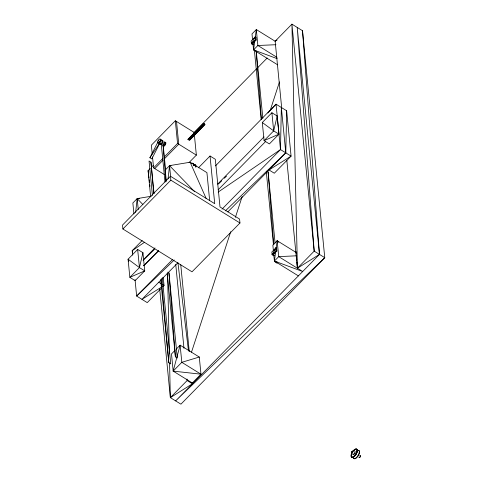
<?xml version="1.0" encoding="UTF-8"?>
<svg xmlns="http://www.w3.org/2000/svg" width="483" height="483" viewBox="0 0 483 483"><rect width="100%" height="100%" fill="white"/><g stroke="black" fill="none" stroke-linecap="round" stroke-linejoin="round"><path stroke-width="0.72" d="M203.409 123.539L203.748 123.883L203.409 123.539L187.603 139.641M204.055 124.373L204.394 124.717L204.067 124.366L188.762 139.949M204.315 123.763L203.953 123.467L204.303 123.793L189.01 139.364M204.593 124.294L204.943 124.626L204.605 124.282L189.324 139.847M222.011 209.139L280.49 149.579L281.341 107.474L285.791 152.863L227.837 211.886M215.448 165.898L276.041 104.189L286.63 110.752L285.791 152.863L225.374 210.878M135.626 212.454L137.178 198.598L151.155 196.285M168.072 178.764L169.539 165.639L190.139 162.234L206.923 172.636L209.67 200.686M352.711 452.408L352.681 452.559A1.697 1.316 66 0 1 352.632 452.788M277.689 64.849L253.557 49.894L254.831 40.451M255.229 37.547L256.31 29.56L275.358 41.369M298.385 275.902L274.404 261.043L275.678 251.607M276.071 248.697L277.157 240.715L296.085 252.446M251.426 43.772L255.501 39.618L255.235 36.895L251.426 43.772L252.567 43.687L255.501 39.618L255.893 37.306L255.235 36.895L251.16 41.049L251.426 43.772L253.219 44.883M272.116 254.734L276.191 250.586L275.92 247.864L272.116 254.734L273.251 254.656L276.191 250.586L276.578 248.268L275.92 247.864L271.844 252.011L272.116 254.734L273.903 255.845M128.78 261.345L128.073 259.202L139.442 267.594L144.731 270.872L129.855 277.357L139.442 267.594L142.95 252.712L137.661 249.433L128.073 259.202L129.855 277.357L135.143 280.635L144.731 270.872L142.95 252.712M262.305 122.495L273.674 130.887L278.963 134.165L264.086 140.656L273.674 130.887L277.182 116.011L271.893 112.732L262.305 122.495L264.086 140.656L269.369 143.934L278.963 134.165L277.182 116.011M176.06 349.3L180.123 345.164L181.807 362.322L200.97 374.198L173.174 371.113L180.123 345.164L199.286 357.04L200.97 374.198L192.343 382.989L173.174 371.113L171.495 353.948L175.045 350.332M351.835 451.72L351.539 452.662L351.938 452.873L352.934 451.225M191.51 352.149L230.711 231.725M235.378 217.386L242.146 196.599M270.154 110.577L279.488 81.905M159.927 142.95L151.813 158.931L149.899 157.748L157.681 142.431M149.899 157.748L159.849 142.902M253.98 38.64L255.235 36.895M274.241 250.188L275.92 247.864M267.866 113.028L276.041 104.189L280.49 149.579L291.08 156.142L274.302 173.228L269.013 169.956L291.08 156.142L286.63 110.752M189.064 162.542L196.358 155.115L194.13 132.42L175.335 120.756L151.36 145.172L152.223 153.962M255.893 37.306L256.159 40.029L252.567 43.687L253.581 44.581M277.145 58.648L253.557 49.894L257.868 45.499L275.926 44.714M150.666 196.859L148.094 170.638L150.195 168.507M151.239 167.438L153.34 165.301M281.692 107.908L275.153 41.242L291.931 24.15L302.509 30.707L324.763 257.68L180.926 404.174L170.354 397.618L159.704 288.997M164.208 174.454L153.588 167.873L162.97 158.321M164.009 157.259L177.563 143.457L175.335 120.756M154.765 168.603L163.103 160.108M164.667 158.521L178.74 144.188L176.512 121.487M193.955 132.602L256.654 68.743M257.705 67.674L267.19 58.014M188.66 139.032L202.383 125.061M188.467 139.448L203.748 123.883M189.094 140.293L204.394 124.717M189.662 140.191L204.943 124.626M210.039 156.009L214.712 203.669L170.463 176.247L122.513 225.078L122.899 228.99L192.011 271.826L239.96 222.995L239.574 219.077L220 206.947L215.327 159.287L210.039 156.009L198.447 167.812M122.899 228.99L170.843 180.165L170.463 176.247M142.213 240.486L132.203 250.677L132.644 255.145M143.457 259.661L154.983 247.918M217.616 184.132L264.002 136.888M143.638 265.722L158.424 250.665M218.087 189.904L265.602 141.513M172.485 259.582L136.653 296.067L147.243 302.63L161.425 288.188M177.78 262.867L141.954 299.351L161.521 287.095M163 286.582L164.051 285.513L163.248 277.327M278.751 242.273L277.157 240.715L272.841 245.104L273.408 250.9M276.578 248.268L276.85 250.997L273.251 254.656L274.266 255.549M277.157 240.715L278.715 256.648L302.696 271.506L274.404 261.043L278.715 256.648L296.653 255.791M173.174 371.113L181.807 362.322L199.286 357.04M169.575 362.968L170.354 397.618L187.132 380.532L186.987 379.028M286.83 160.35L297.407 268.222L314.192 251.13L297.22 27.428L319.48 254.408L175.637 400.896L324.763 257.68L314.192 251.13L291.931 24.15L297.407 268.222L319.48 254.408L302.509 30.707M351.829 451.72L352.717 452.263L351.829 451.738L352.53 451.013L352.922 451.249M143.692 265.789L158.629 250.925M218.467 184.005L221.691 180.859M224.378 178.239L226.527 176.144M143.119 260.313L154.524 249.349M174.212 260.005L136.653 296.067L135.047 279.699M144.665 242.182L132.203 250.677L132.65 252.893M218.189 192.059L280.49 149.579M162.789 286.304L164.051 285.513L158.762 282.235M275.153 41.242L277.043 40.059M170.354 397.618L192.421 383.804L192.276 382.307M171.018 165.729L169.539 165.639L165.222 170.034L166.297 180.962M139.4 198.736L137.178 198.598L132.861 202.993L133.936 213.921M255.501 39.618L256.159 40.029M276.922 57.308L257.868 45.499L256.31 29.56L251.993 33.955L252.561 39.751M266.839 171.187L268.113 171.972L275.081 243.021M177.563 143.457L196.358 155.115M165.663 170.511L162.741 140.704L160.833 139.521L164.993 182M154.041 193.677L150.95 162.173L149.042 160.99L152.423 195.494M170.843 180.165L239.96 222.995M276.191 250.586L276.85 250.997M275.147 262.028L277.055 263.211L276.91 261.72M167.692 272.158L168.965 272.949L177.309 358.036L175.401 356.852L167.203 273.257M352.518 451.013L353.399 451.581M160.658 279.494L168.821 362.751L170.734 363.934L162.276 277.683M187.132 380.532L192.421 383.804L192.24 382.313M194.365 191.419L169.539 165.639L170.614 176.567M142.865 204.508L137.178 198.598L138.247 209.525M190.139 162.234L206.163 198.489M177.931 262.698L188.485 350.912M148.094 170.638L148.987 178.118M149.169 179.61L149.525 182.604M149.796 184.844L149.971 186.341M271.893 112.732L273.674 130.887M256.262 51.107L262.855 118.329M254.354 49.924L261.164 119.386M266.35 172.286L273.463 244.827M273.62 253.074L274.404 261.043M252.844 42.649L253.557 49.894M180.745 264.696L189.264 351.594M175.746 264.418L183.975 348.315M152.513 156.89L153.588 167.873M137.661 249.433L139.442 267.594M150.95 162.173L153.763 193.725M161.328 278.613L168.821 362.751M268.113 171.972L273.801 244.766M256.129 51.132L261.454 119.337M162.741 140.704L165.929 181.837M296.157 251.703L296.327 253.955M296.556 256.962L296.779 259.963M296.954 262.215L297.407 268.222M168.965 272.949L175.401 356.852M167.595 274.833L169.37 353.93M193.755 164.89A4.745 1.968 -58.2 0 1 195.597 166.967M194.251 164.975A4.745 1.968 -58.2 0 1 195.887 167.154M194.389 164.987A4.178 1.733 -58.2 0 1 195.132 165.959M191.92 163.526A4.745 1.968 -58.2 0 1 193.556 165.705M191.425 163.441A4.745 1.968 -58.2 0 1 193.266 165.518M162.059 140.456A2.276 0.948 -58.2 0 1 162.529 142.165M161.6 143.644A2.276 0.948 -58.2 0 1 159.982 143.167M162.523 141.09A1.902 0.785 -58.2 0 1 162.523 141.561M161.509 143.487A1.902 0.785 -58.2 0 1 160.157 143.735M162.04 140.758A1.902 0.785 -58.2 0 1 162.354 140.807M164.431 141.833A2.276 0.948 -58.2 0 1 164.86 143.397A2.276 0.948 -58.2 0 1 163.006 145.727M160.501 140.819A1.902 0.785 -58.2 0 1 159.372 142.527A1.902 0.785 -58.2 0 1 158.309 142.72M160.036 139.315A2.276 0.948 -58.2 0 1 160.265 141.676A2.276 0.948 -58.2 0 1 157.995 142.696M158.116 141.815A2.276 0.948 -58.2 0 1 158.176 141.646M158.593 140.782A2.276 0.948 -58.2 0 1 158.702 140.613M164.419 143.113A1.902 0.785 -58.2 0 1 165.645 143.3A1.902 0.785 -58.2 0 1 164.28 145.715A1.902 0.785 -58.2 0 1 163.26 145.166M164.987 142.455A2.276 0.948 -58.2 0 1 165.85 143.373A2.276 0.948 -58.2 0 1 164.347 145.914A2.276 0.948 -58.2 0 1 163 145.8M356.291 449.069A4.745 1.968 -58.2 0 1 356.804 452.619A4.745 1.968 -58.2 0 1 353.031 457.22A4.745 1.968 -58.2 0 1 351.395 455.04M351.902 453.543A4.745 1.968 -58.2 0 0 351.654 454.159A4.745 1.968 -58.2 0 1 351.896 453.525M353.266 450.705A4.745 1.968 -58.2 0 1 356.991 450.458A4.745 1.968 -58.2 0 1 352.94 456.936A4.745 1.968 -58.2 0 1 351.606 453.362M354.649 452.752A1.141 0.471 -58.2 0 1 354.299 453.44M354.009 453.779A1.141 0.471 -58.2 0 1 353.761 453.972M357.788 450.416A4.745 1.968 -58.2 0 1 359.153 452.957A4.745 1.968 -58.2 0 1 355.711 458.089A4.745 1.968 -58.2 0 1 353.327 457.069M358.627 450.518A4.745 1.968 -58.2 0 1 357.77 456.495A4.745 1.968 -58.2 0 1 353.616 457.28M359.841 455.717A1.141 0.471 -58.2 0 1 360.421 456.024A1.141 0.471 -58.2 0 1 359.624 457.389A1.141 0.471 -58.2 0 1 358.99 457.172M360.077 455.886A0.96 0.398 -58.2 0 1 360.451 456.302A0.96 0.398 -58.2 0 1 359.738 457.401A0.96 0.398 -58.2 0 1 359.261 457.141M354.745 451.364A1.902 0.785 -58.2 0 1 355.059 452.649A1.902 0.785 -58.2 0 1 353.598 454.569A1.902 0.785 -58.2 0 1 352.819 453.899M356.116 449.063A4.745 1.968 -58.2 0 1 356.877 452.396A4.745 1.968 -58.2 0 1 353.097 457.172A4.745 1.968 -58.2 0 1 351.395 455.022M352.693 452.535A1.697 1.316 66 0 1 352.638 452.764M165.572 181.638A10.747 4.462 -58.2 0 1 166.381 179.259M158.992 142.437A2.276 0.948 -58.2 0 0 160.229 139.05A2.276 0.948 -58.2 0 0 157.724 141.368A2.276 0.948 -58.2 0 0 158.992 142.437M354.232 450.18A4.745 1.968 -58.2 0 0 354.009 450.404A4.745 1.968 -58.2 0 1 354.232 450.162M354.679 449.794A4.745 1.968 -58.2 0 0 354.456 449.975A4.745 1.968 -58.2 0 1 354.679 449.77M355.742 449.172A4.745 1.968 -58.2 0 0 355.12 449.48A4.745 1.968 -58.2 0 1 355.742 449.154M356.859 449.951A4.178 1.733 -58.2 0 0 356.641 449.788A4.178 1.733 -58.2 0 1 356.852 449.933M355.47 455.004A4.178 1.733 -58.2 0 0 357.118 451.303A4.178 1.733 -58.2 0 1 355.464 454.986A4.178 1.733 -58.2 0 1 352.819 457.027A4.178 1.733 -58.2 0 0 355.464 454.986"/></g></svg>
